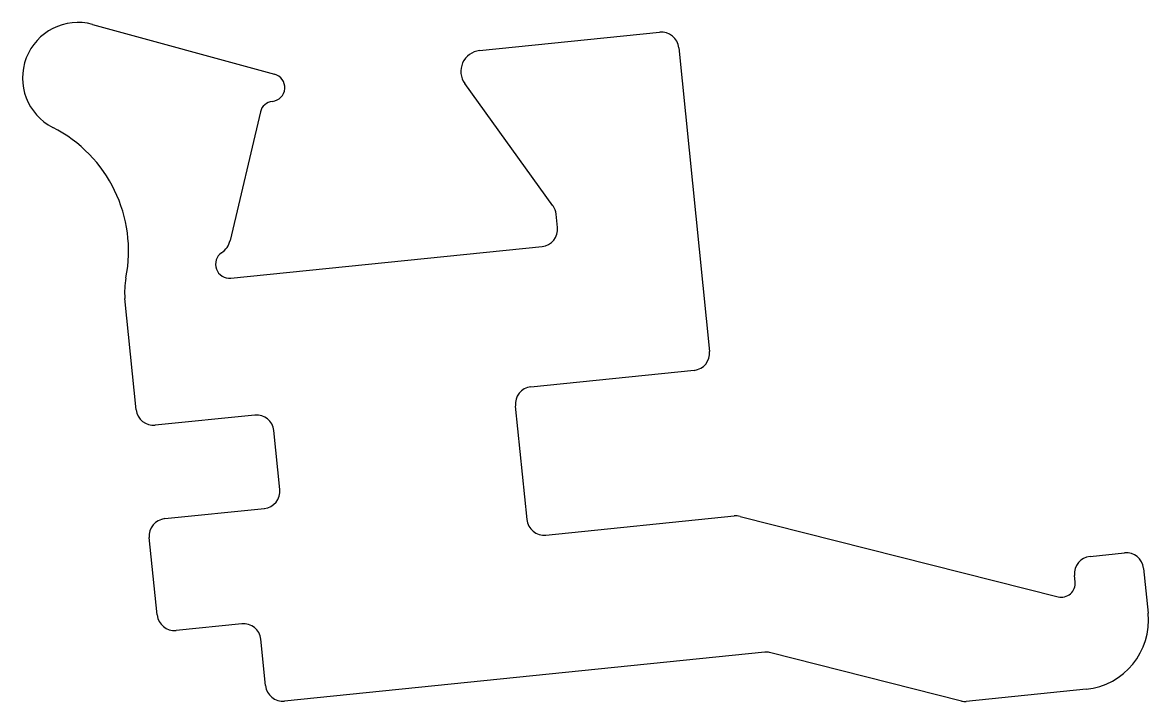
# Model space of a CAD drawing. Extents: x -7.9 to 8.3, y 0.4 to 10.2.
import ezdxf

# ---------------------------------------------------------------- set-up
doc = ezdxf.new("R2010")
doc.units = 0
doc.layers.add('CLIP', color=4, linetype='CONTINUOUS')

msp = doc.modelspace()

# ---------------------------------------------------------------- linework, layer by layer
at = {"layer": 'CLIP', "color": 7}
for p, q in [((-6.895, 10.133), (-4.272, 9.416)), ((-1.318, 9.755), (1.28, 10.02)), ((1.554, 9.796), (2, 5.419)), ((-0.258, 7.517), (-1.531, 9.281)), ((-4.476, 8.871), (-4.912, 7.019)), ((-0.192, 7.206), (-0.212, 7.396)), ((-4.902, 6.476), (-0.416, 6.932)), ((-6.266, 4.578), (-6.429, 6.181)), ((1.776, 5.145), (-0.577, 4.905)), ((-0.801, 4.631), (-0.634, 2.994)), ((-4.557, 4.5), (-5.992, 4.354)), ((-4.196, 3.427), (-4.283, 4.277)), ((-5.855, 3.007), (-4.419, 3.153)), ((-0.36, 2.77), (2.352, 3.046)), ((2.439, 3.04), (7.023, 1.881)), ((-5.965, 1.619), (-6.078, 2.733)), ((7.485, 2.463), (7.982, 2.513)), ((8.256, 2.29), (8.322, 1.643)), ((7.271, 2.095), (7.262, 2.189)), ((-4.744, 1.492), (-5.691, 1.395)), ((-4.402, 0.6), (-4.47, 1.268)), ((2.794, 1.081), (-4.128, 0.376)), ((5.63, 0.376), (2.864, 1.076)), ((7.429, 0.547), (5.699, 0.371))]:
    msp.add_line(p, q, dxfattribs=at)
for centre, radius, start, end in [((-7.106, 9.361), 0.8, 74.7125, 243.0049), ((1.306, 9.771), 0.25, 5.811, 95.811), ((-1.287, 9.457), 0.3, 95.811, 215.811), ((-4.324, 9.223), 0.2, 276.1395, 74.7125), ((-4.282, 8.825), 0.2, 96.1395, 166.7659), ((-8.377, 6.866), 2, 348.7822, 63.0049), ((-0.46, 7.371), 0.25, 5.811, 35.811), ((-0.441, 7.181), 0.25, 275.811, 5.811), ((-5.204, 7.088), 0.3, 304.21, 346.7659), ((-4.923, 6.675), 0.2, 124.21, 275.811), ((-5.434, 6.282), 1, 168.7822, 185.811), ((1.751, 5.394), 0.25, 275.811, 5.811), ((-0.552, 4.657), 0.25, 95.811, 185.811), ((-6.017, 4.603), 0.25, 185.811, 275.811), ((-4.531, 4.252), 0.25, 5.811, 95.811), ((-4.445, 3.402), 0.25, 275.811, 5.811), ((-5.829, 2.758), 0.25, 95.811, 185.811), ((-0.385, 3.019), 0.25, 185.811, 275.811), ((2.378, 2.797), 0.25, 75.811, 95.811), ((7.51, 2.214), 0.25, 95.811, 185.811), ((8.008, 2.265), 0.25, 5.811, 95.811), ((7.072, 2.075), 0.2, 255.811, 5.811), ((7.327, 1.542), 1, 275.811, 5.811), ((-5.716, 1.644), 0.25, 185.811, 275.811), ((-4.719, 1.243), 0.25, 5.811, 95.811), ((2.815, 0.882), 0.2, 75.811, 95.811), ((-4.153, 0.625), 0.25, 185.811, 275.811), ((5.679, 0.57), 0.2, 255.811, 275.811)]:
    msp.add_arc(centre, radius, start, end, dxfattribs=at)

doc.saveas('drawing.dxf')
